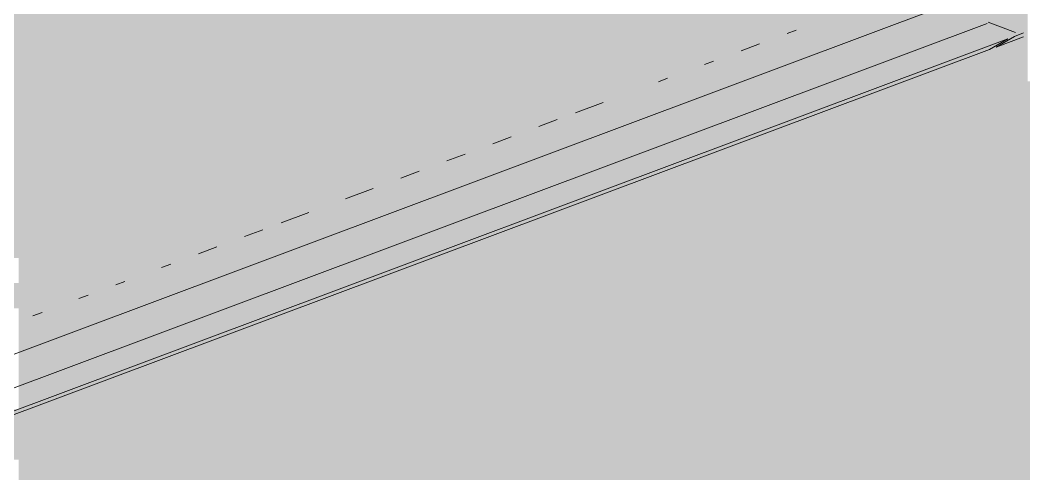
# Paper-space layout '03 3D Building and Roof' of a CAD drawing. Header units: millimetres. Extents: x 5 to 415, y 5 to 292.
# Drawn here: x 82.31 to 89.13, y 84.65 to 87.73 of the extents above; entities that cross this region are included whole.
import ezdxf

# ---------------------------------------------------------------- set-up
doc = ezdxf.new("R2010")
doc.units = ezdxf.units.MM
doc.layers.add('EXISTING', color=7, linetype='Continuous')
doc.layers.add('IMAGES', color=7, linetype='Continuous')

# ---------------------------------------------------------------- blocks, each defined once
blk = doc.blocks.new('SHEET_03')
at = {"layer": 'EXISTING', "color": 250, "lineweight": 9}
for p, q in [((81.0215, 84.9927), (88.5819, 87.8249)), ((88.8796, 87.708), (81.3192, 84.8758)), ((89.072, 87.6473), (88.8854, 87.7172)), ((87.5197, 87.6397), (87.5822, 87.6631)), ((89.0638, 87.6201), (89.1262, 87.6435)), ((81.4589, 84.7712), (89.0193, 87.6034)), ((87.2073, 87.5226), (87.3323, 87.5695)), ((89.0193, 87.6034), (88.8943, 87.5312)), ((88.9388, 87.5478), (89.0638, 87.6201)), ((88.9388, 87.5478), (89.1262, 87.618)), ((81.5214, 84.7692), (88.8943, 87.5312)), ((86.9574, 87.429), (87.0199, 87.4524)), ((86.645, 87.312), (86.7074, 87.3354)), ((86.0826, 87.1013), (86.2701, 87.1715)), ((85.8327, 87.0077), (85.9577, 87.0545)), ((85.5203, 86.8907), (85.6452, 86.9375)), ((85.2079, 86.7736), (85.3328, 86.8204)), ((84.8954, 86.6566), (85.0204, 86.7034)), ((84.5206, 86.5162), (84.708, 86.5864)), ((84.0832, 86.3523), (84.2706, 86.4225)), ((83.8332, 86.2587), (83.9582, 86.3055)), ((83.5208, 86.1417), (83.6458, 86.1885)), ((83.2709, 86.048), (83.3334, 86.0714)), ((82.9585, 85.931), (83.021, 85.9544)), ((82.7086, 85.8374), (82.771, 85.8608)), ((82.3961, 85.7203), (82.4586, 85.7438))]:
    blk.add_line(p, q, dxfattribs=at)
at = {"layer": 'IMAGES', "color": 7}
for points in [[(88.1265, 87.6571), (88.2978, 87.6571), (88.1265, 88), (88.2978, 88)], [(74.0747, 87.6571), (86.7556, 87.6571), (74.0747, 87.8286), (86.7556, 87.8286)], [(86.7556, 87.6571), (86.9269, 87.6571), (86.7556, 87.8286), (86.9269, 87.8286)], [(86.9269, 87.6571), (87.0983, 87.6571), (86.9269, 87.8286), (87.0983, 87.8286)], [(87.0983, 87.6571), (87.2696, 87.6571), (87.0983, 87.8286), (87.2696, 87.8286)], [(87.2696, 87.6571), (87.441, 87.6571), (87.2696, 87.8286), (87.441, 87.8286)], [(87.441, 87.6571), (87.6124, 87.6571), (87.441, 87.8286), (87.6124, 87.8286)], [(87.6124, 87.4857), (87.7837, 87.4857), (87.6124, 87.8286), (87.7837, 87.8286)], [(87.7837, 87.6571), (87.9551, 87.6571), (87.7837, 87.8286), (87.9551, 87.8286)], [(87.9551, 87.6571), (88.1265, 87.6571), (87.9551, 87.8286), (88.1265, 87.8286)], [(88.2978, 87.6571), (88.4692, 87.6571), (88.2978, 87.8286), (88.4692, 87.8286)], [(88.4692, 87.4857), (88.6405, 87.4857), (88.4692, 87.8286), (88.6405, 87.8286)], [(88.6405, 87.6571), (88.8119, 87.6571), (88.6405, 87.8286), (88.8119, 87.8286)], [(88.8119, 87.6571), (89.1546, 87.6571), (88.8119, 87.8286), (89.1546, 87.8286)], [(74.5888, 87.4857), (86.2415, 87.4857), (74.5888, 87.6571), (86.2415, 87.6571)], [(86.2415, 87.4857), (86.4128, 87.4857), (86.2415, 87.6571), (86.4128, 87.6571)], [(86.4128, 87.4857), (86.7556, 87.4857), (86.4128, 87.6571), (86.7556, 87.6571)], [(86.7556, 87.4857), (86.9269, 87.4857), (86.7556, 87.6571), (86.9269, 87.6571)], [(86.9269, 87.4857), (87.0983, 87.4857), (86.9269, 87.6571), (87.0983, 87.6571)], [(87.0983, 87.4857), (87.2696, 87.4857), (87.0983, 87.6571), (87.2696, 87.6571)], [(87.2696, 87.4857), (87.6124, 87.4857), (87.2696, 87.6571), (87.6124, 87.6571)], [(87.7837, 87.4857), (88.4692, 87.4857), (87.7837, 87.6571), (88.4692, 87.6571)], [(88.6405, 87.4857), (88.9833, 87.4857), (88.6405, 87.6571), (88.9833, 87.6571)], [(88.9833, 87.3143), (89.1546, 87.3143), (88.9833, 87.6571), (89.1546, 87.6571)], [(75.1029, 87.3143), (85.7274, 87.3143), (75.1029, 87.4857), (85.7274, 87.4857)], [(85.7274, 87.3143), (85.8987, 87.3143), (85.7274, 87.4857), (85.8987, 87.4857)], [(85.8987, 87.3143), (86.0701, 87.3143), (85.8987, 87.4857), (86.0701, 87.4857)], [(86.0701, 87.3143), (86.2415, 87.3143), (86.0701, 87.4857), (86.2415, 87.4857)], [(86.2415, 87.3143), (86.7556, 87.3143), (86.2415, 87.4857), (86.7556, 87.4857)], [(86.7556, 87.3143), (86.9269, 87.3143), (86.7556, 87.4857), (86.9269, 87.4857)], [(86.9269, 87.3143), (87.441, 87.3143), (86.9269, 87.4857), (87.441, 87.4857)], [(87.441, 87.3143), (87.7837, 87.3143), (87.441, 87.4857), (87.7837, 87.4857)], [(87.7837, 87.3143), (88.1265, 87.3143), (87.7837, 87.4857), (88.1265, 87.4857)], [(88.1265, 87.3143), (88.2978, 87.3143), (88.1265, 87.4857), (88.2978, 87.4857)], [(88.2978, 87.3143), (88.9833, 87.3143), (88.2978, 87.4857), (88.9833, 87.4857)], [(75.4456, 87.1429), (85.3846, 87.1429), (75.4456, 87.3143), (85.3846, 87.3143)], [(85.3846, 87.1429), (85.556, 87.1429), (85.3846, 87.3143), (85.556, 87.3143)], [(85.556, 87.1429), (85.7274, 87.1429), (85.556, 87.3143), (85.7274, 87.3143)], [(85.7274, 87.1429), (85.8987, 87.1429), (85.7274, 87.3143), (85.8987, 87.3143)], [(85.8987, 87.1429), (86.0701, 87.1429), (85.8987, 87.3143), (86.0701, 87.3143)], [(86.0701, 87.1429), (86.2415, 87.1429), (86.0701, 87.3143), (86.2415, 87.3143)], [(86.2415, 87.1429), (86.4128, 87.1429), (86.2415, 87.3143), (86.4128, 87.3143)], [(86.4128, 86.8), (86.7556, 86.8), (86.4128, 87.3143), (86.7556, 87.3143)], [(86.7556, 87.1429), (86.9269, 87.1429), (86.7556, 87.3143), (86.9269, 87.3143)], [(86.9269, 87.1429), (87.0983, 87.1429), (86.9269, 87.3143), (87.0983, 87.3143)], [(87.0983, 87.1429), (87.7837, 87.1429), (87.0983, 87.3143), (87.7837, 87.3143)], [(87.7837, 87.1429), (88.2978, 87.1429), (87.7837, 87.3143), (88.2978, 87.3143)], [(88.2978, 87.1429), (88.6405, 87.1429), (88.2978, 87.3143), (88.6405, 87.3143)], [(88.6405, 87.1429), (88.8119, 87.1429), (88.6405, 87.3143), (88.8119, 87.3143)], [(88.8119, 87.1429), (88.9833, 87.1429), (88.8119, 87.3143), (88.9833, 87.3143)], [(88.9833, 87.1429), (89.326, 87.1429), (88.9833, 87.3143), (89.326, 87.3143)], [(75.9597, 86.9714), (84.8706, 86.9714), (75.9597, 87.1429), (84.8706, 87.1429)], [(84.8706, 86.9714), (85.0419, 86.9714), (84.8706, 87.1429), (85.0419, 87.1429)], [(85.0419, 86.9714), (85.3846, 86.9714), (85.0419, 87.1429), (85.3846, 87.1429)], [(85.3846, 86.9714), (85.556, 86.9714), (85.3846, 87.1429), (85.556, 87.1429)], [(85.556, 86.9714), (85.7274, 86.9714), (85.556, 87.1429), (85.7274, 87.1429)], [(85.7274, 86.9714), (86.2415, 86.9714), (85.7274, 87.1429), (86.2415, 87.1429)], [(86.2415, 86.8), (86.4128, 86.8), (86.2415, 87.1429), (86.4128, 87.1429)], [(86.7556, 86.9714), (87.0983, 86.9714), (86.7556, 87.1429), (87.0983, 87.1429)], [(87.0983, 86.9714), (87.2696, 86.9714), (87.0983, 87.1429), (87.2696, 87.1429)], [(87.2696, 86.9714), (87.441, 86.9714), (87.2696, 87.1429), (87.441, 87.1429)], [(87.441, 86.9714), (87.7837, 86.9714), (87.441, 87.1429), (87.7837, 87.1429)], [(87.7837, 86.9714), (88.1265, 86.9714), (87.7837, 87.1429), (88.1265, 87.1429)], [(88.1265, 86.9714), (88.2978, 86.9714), (88.1265, 87.1429), (88.2978, 87.1429)], [(88.2978, 86.9714), (88.4692, 86.9714), (88.2978, 87.1429), (88.4692, 87.1429)], [(88.4692, 86.9714), (88.6405, 86.9714), (88.4692, 87.1429), (88.6405, 87.1429)], [(88.6405, 86.9714), (89.8401, 86.9714), (88.6405, 87.1429), (89.8401, 87.1429)], [(76.3024, 86.8), (84.6992, 86.8), (76.3024, 86.9714), (84.6992, 86.9714)], [(84.6992, 86.8), (84.8706, 86.8), (84.6992, 86.9714), (84.8706, 86.9714)], [(84.8706, 86.8), (85.0419, 86.8), (84.8706, 86.9714), (85.0419, 86.9714)], [(85.0419, 86.8), (85.2133, 86.8), (85.0419, 86.9714), (85.2133, 86.9714)], [(85.2133, 86.8), (86.2415, 86.8), (85.2133, 86.9714), (86.2415, 86.9714)], [(86.7556, 86.8), (86.9269, 86.8), (86.7556, 86.9714), (86.9269, 86.9714)], [(86.9269, 86.8), (87.441, 86.8), (86.9269, 86.9714), (87.441, 86.9714)], [(87.441, 86.8), (87.6124, 86.8), (87.441, 86.9714), (87.6124, 86.9714)], [(87.6124, 86.8), (87.7837, 86.8), (87.6124, 86.9714), (87.7837, 86.9714)], [(87.7837, 86.8), (90.1828, 86.8), (87.7837, 86.9714), (90.1828, 86.9714)], [(76.8165, 86.6286), (84.0137, 86.6286), (76.8165, 86.8), (84.0137, 86.8)], [(84.0137, 86.6286), (84.1851, 86.6286), (84.0137, 86.8), (84.1851, 86.8)], [(84.1851, 86.6286), (84.3565, 86.6286), (84.1851, 86.8), (84.3565, 86.8)], [(84.3565, 86.6286), (84.6992, 86.6286), (84.3565, 86.8), (84.6992, 86.8)], [(84.6992, 86.6286), (84.8706, 86.6286), (84.6992, 86.8), (84.8706, 86.8)], [(84.8706, 86.6286), (85.0419, 86.6286), (84.8706, 86.8), (85.0419, 86.8)], [(85.0419, 86.6286), (85.3846, 86.6286), (85.0419, 86.8), (85.3846, 86.8)], [(85.3846, 86.6286), (85.556, 86.6286), (85.3846, 86.8), (85.556, 86.8)], [(85.556, 86.6286), (85.7274, 86.6286), (85.556, 86.8), (85.7274, 86.8)], [(85.7274, 86.6286), (86.4128, 86.6286), (85.7274, 86.8), (86.4128, 86.8)], [(86.4128, 86.6286), (86.9269, 86.6286), (86.4128, 86.8), (86.9269, 86.8)], [(86.9269, 86.6286), (87.2696, 86.6286), (86.9269, 86.8), (87.2696, 86.8)], [(87.2696, 86.6286), (87.441, 86.6286), (87.2696, 86.8), (87.441, 86.8)], [(87.441, 86.6286), (90.6969, 86.6286), (87.441, 86.8), (90.6969, 86.8)], [(77.5019, 86.4571), (83.4997, 86.4571), (77.5019, 86.6286), (83.4997, 86.6286)], [(83.4997, 86.4571), (83.671, 86.4571), (83.4997, 86.6286), (83.671, 86.6286)], [(83.671, 86.4571), (84.1851, 86.4571), (83.671, 86.6286), (84.1851, 86.6286)], [(84.1851, 86.4571), (84.3565, 86.4571), (84.1851, 86.6286), (84.3565, 86.6286)], [(84.3565, 86.4571), (84.5278, 86.4571), (84.3565, 86.6286), (84.5278, 86.6286)], [(84.5278, 86.4571), (84.6992, 86.4571), (84.5278, 86.6286), (84.6992, 86.6286)], [(84.6992, 86.4571), (84.8706, 86.4571), (84.6992, 86.6286), (84.8706, 86.6286)], [(84.8706, 86.4571), (85.0419, 86.4571), (84.8706, 86.6286), (85.0419, 86.6286)], [(85.0419, 86.4571), (85.2133, 86.4571), (85.0419, 86.6286), (85.2133, 86.6286)], [(85.2133, 86.4571), (85.7274, 86.4571), (85.2133, 86.6286), (85.7274, 86.6286)], [(85.7274, 86.4571), (85.8987, 86.4571), (85.7274, 86.6286), (85.8987, 86.6286)], [(85.8987, 86.4571), (86.0701, 86.4571), (85.8987, 86.6286), (86.0701, 86.6286)], [(86.0701, 86.4571), (86.4128, 86.4571), (86.0701, 86.6286), (86.4128, 86.6286)], [(86.4128, 86.4571), (86.7556, 86.4571), (86.4128, 86.6286), (86.7556, 86.6286)], [(86.7556, 86.4571), (86.9269, 86.4571), (86.7556, 86.6286), (86.9269, 86.6286)], [(86.9269, 86.4571), (87.0983, 86.4571), (86.9269, 86.6286), (87.0983, 86.6286)], [(87.0983, 86.4571), (87.2696, 86.4571), (87.0983, 86.6286), (87.2696, 86.6286)], [(87.2696, 86.4571), (91.211, 86.4571), (87.2696, 86.6286), (91.211, 86.6286)], [(77.6733, 86.2857), (83.1569, 86.2857), (77.6733, 86.4571), (83.1569, 86.4571)], [(83.1569, 86.2857), (83.3283, 86.2857), (83.1569, 86.4571), (83.3283, 86.4571)], [(83.3283, 86.2857), (83.4997, 86.2857), (83.3283, 86.4571), (83.4997, 86.4571)], [(83.4997, 86.2857), (83.671, 86.2857), (83.4997, 86.4571), (83.671, 86.4571)], [(83.671, 86.2857), (83.8424, 86.2857), (83.671, 86.4571), (83.8424, 86.4571)], [(83.8424, 86.2857), (84.0137, 86.2857), (83.8424, 86.4571), (84.0137, 86.4571)], [(84.0137, 86.2857), (84.3565, 86.2857), (84.0137, 86.4571), (84.3565, 86.4571)], [(84.3565, 86.2857), (84.5278, 86.2857), (84.3565, 86.4571), (84.5278, 86.4571)], [(84.5278, 86.2857), (85.2133, 86.2857), (84.5278, 86.4571), (85.2133, 86.4571)], [(85.2133, 86.2857), (85.3846, 86.2857), (85.2133, 86.4571), (85.3846, 86.4571)], [(85.3846, 86.2857), (85.7274, 86.2857), (85.3846, 86.4571), (85.7274, 86.4571)], [(85.7274, 86.2857), (85.8987, 86.2857), (85.7274, 86.4571), (85.8987, 86.4571)], [(85.8987, 86.2857), (86.0701, 86.2857), (85.8987, 86.4571), (86.0701, 86.4571)], [(86.0701, 86.2857), (86.4128, 86.2857), (86.0701, 86.4571), (86.4128, 86.4571)], [(86.4128, 86.2857), (91.7251, 86.2857), (86.4128, 86.4571), (91.7251, 86.4571)], [(78.3588, 86.1143), (82.4715, 86.1143), (78.3588, 86.2857), (82.4715, 86.2857)], [(82.4715, 86.1143), (82.6428, 86.1143), (82.4715, 86.2857), (82.6428, 86.2857)], [(82.6428, 86.1143), (82.8142, 86.1143), (82.6428, 86.2857), (82.8142, 86.2857)], [(82.8142, 86.1143), (83.1569, 86.1143), (82.8142, 86.2857), (83.1569, 86.2857)], [(83.1569, 86.1143), (83.3283, 86.1143), (83.1569, 86.2857), (83.3283, 86.2857)], [(83.3283, 86.1143), (83.4997, 86.1143), (83.3283, 86.2857), (83.4997, 86.2857)], [(83.4997, 86.1143), (83.671, 86.1143), (83.4997, 86.2857), (83.671, 86.2857)], [(83.671, 86.1143), (83.8424, 86.1143), (83.671, 86.2857), (83.8424, 86.2857)], [(83.8424, 86.1143), (84.0137, 86.1143), (83.8424, 86.2857), (84.0137, 86.2857)], [(84.0137, 86.1143), (84.5278, 86.1143), (84.0137, 86.2857), (84.5278, 86.2857)], [(84.5278, 86.1143), (85.3846, 86.1143), (84.5278, 86.2857), (85.3846, 86.2857)], [(85.3846, 86.1143), (85.8987, 86.1143), (85.3846, 86.2857), (85.8987, 86.2857)], [(85.8987, 86.1143), (86.0701, 86.1143), (85.8987, 86.2857), (86.0701, 86.2857)], [(86.0701, 86.1143), (86.2415, 86.1143), (86.0701, 86.2857), (86.2415, 86.2857)], [(86.2415, 86.1143), (86.4128, 86.1143), (86.2415, 86.2857), (86.4128, 86.2857)], [(86.4128, 86.1143), (92.0678, 86.1143), (86.4128, 86.2857), (92.0678, 86.2857)], [(82.3001, 85.9429), (82.4715, 85.9429), (82.3001, 86.1143), (82.4715, 86.1143)], [(82.4715, 85.9429), (82.6428, 85.9429), (82.4715, 86.1143), (82.6428, 86.1143)], [(82.6428, 85.9429), (82.9856, 85.9429), (82.6428, 86.1143), (82.9856, 86.1143)], [(82.9856, 85.9429), (83.1569, 85.9429), (82.9856, 86.1143), (83.1569, 86.1143)], [(83.1569, 85.9429), (83.671, 85.9429), (83.1569, 86.1143), (83.671, 86.1143)], [(83.671, 85.9429), (84.3565, 85.9429), (83.671, 86.1143), (84.3565, 86.1143)], [(84.3565, 85.9429), (84.8706, 85.9429), (84.3565, 86.1143), (84.8706, 86.1143)], [(84.8706, 85.9429), (85.0419, 85.9429), (84.8706, 86.1143), (85.0419, 86.1143)], [(85.0419, 85.9429), (85.2133, 85.9429), (85.0419, 86.1143), (85.2133, 86.1143)], [(85.2133, 85.9429), (85.3846, 85.9429), (85.2133, 86.1143), (85.3846, 86.1143)], [(85.3846, 85.9429), (85.556, 85.9429), (85.3846, 86.1143), (85.556, 86.1143)], [(85.556, 85.9429), (85.7274, 85.9429), (85.556, 86.1143), (85.7274, 86.1143)], [(85.7274, 85.9429), (92.5819, 85.9429), (85.7274, 86.1143), (92.5819, 86.1143)], [(82.1287, 85.7714), (82.4715, 85.7714), (82.1287, 85.9429), (82.4715, 85.9429)], [(82.4715, 85.7714), (82.6428, 85.7714), (82.4715, 85.9429), (82.6428, 85.9429)], [(82.6428, 85.7714), (82.8142, 85.7714), (82.6428, 85.9429), (82.8142, 85.9429)], [(82.8142, 85.7714), (83.1569, 85.7714), (82.8142, 85.9429), (83.1569, 85.9429)], [(83.1569, 85.7714), (83.3283, 85.7714), (83.1569, 85.9429), (83.3283, 85.9429)], [(83.3283, 85.7714), (83.4997, 85.7714), (83.3283, 85.9429), (83.4997, 85.9429)], [(83.4997, 85.7714), (83.8424, 85.7714), (83.4997, 85.9429), (83.8424, 85.9429)], [(83.8424, 85.6), (84.0137, 85.6), (83.8424, 85.9429), (84.0137, 85.9429)], [(84.0137, 85.7714), (84.6992, 85.7714), (84.0137, 85.9429), (84.6992, 85.9429)], [(84.6992, 85.7714), (85.0419, 85.7714), (84.6992, 85.9429), (85.0419, 85.9429)], [(85.0419, 85.7714), (85.2133, 85.7714), (85.0419, 85.9429), (85.2133, 85.9429)], [(85.2133, 85.7714), (92.7533, 85.7714), (85.2133, 85.9429), (92.7533, 85.9429)], [(82.3001, 85.4286), (82.4715, 85.4286), (82.3001, 85.7714), (82.4715, 85.7714)], [(82.4715, 85.4286), (82.6428, 85.4286), (82.4715, 85.7714), (82.6428, 85.7714)], [(82.6428, 85.6), (82.8142, 85.6), (82.6428, 85.7714), (82.8142, 85.7714)], [(82.8142, 85.6), (83.671, 85.6), (82.8142, 85.7714), (83.671, 85.7714)], [(83.671, 85.6), (83.8424, 85.6), (83.671, 85.7714), (83.8424, 85.7714)], [(84.0137, 85.4286), (84.1851, 85.4286), (84.0137, 85.7714), (84.1851, 85.7714)], [(84.1851, 85.6), (84.3565, 85.6), (84.1851, 85.7714), (84.3565, 85.7714)], [(84.3565, 85.6), (84.5278, 85.6), (84.3565, 85.7714), (84.5278, 85.7714)], [(84.5278, 85.6), (84.6992, 85.6), (84.5278, 85.7714), (84.6992, 85.7714)], [(84.6992, 85.6), (92.2392, 85.6), (84.6992, 85.7714), (92.2392, 85.7714)], [(82.6428, 85.4286), (82.9856, 85.4286), (82.6428, 85.6), (82.9856, 85.6)], [(82.9856, 85.4286), (83.4997, 85.4286), (82.9856, 85.6), (83.4997, 85.6)], [(83.4997, 85.4286), (83.671, 85.4286), (83.4997, 85.6), (83.671, 85.6)], [(83.671, 85.4286), (83.8424, 85.4286), (83.671, 85.6), (83.8424, 85.6)], [(83.8424, 85.4286), (84.0137, 85.4286), (83.8424, 85.6), (84.0137, 85.6)], [(84.1851, 85.4286), (84.3565, 85.4286), (84.1851, 85.6), (84.3565, 85.6)], [(84.3565, 85.4286), (92.0678, 85.4286), (84.3565, 85.6), (92.0678, 85.6)], [(82.3001, 85.2571), (82.6428, 85.2571), (82.3001, 85.4286), (82.6428, 85.4286)], [(82.6428, 85.2571), (83.1569, 85.2571), (82.6428, 85.4286), (83.1569, 85.4286)], [(83.1569, 85.2571), (83.4997, 85.2571), (83.1569, 85.4286), (83.4997, 85.4286)], [(83.4997, 85.2571), (83.671, 85.2571), (83.4997, 85.4286), (83.671, 85.4286)], [(83.671, 85.2571), (84.0137, 85.2571), (83.671, 85.4286), (84.0137, 85.4286)], [(84.0137, 85.2571), (91.5537, 85.2571), (84.0137, 85.4286), (91.5537, 85.4286)], [(82.3001, 85.0857), (82.6428, 85.0857), (82.3001, 85.2571), (82.6428, 85.2571)], [(82.6428, 85.0857), (82.8142, 85.0857), (82.6428, 85.2571), (82.8142, 85.2571)], [(82.8142, 85.0857), (82.9856, 85.0857), (82.8142, 85.2571), (82.9856, 85.2571)], [(82.9856, 85.0857), (83.1569, 85.0857), (82.9856, 85.2571), (83.1569, 85.2571)], [(83.1569, 85.0857), (83.3283, 85.0857), (83.1569, 85.2571), (83.3283, 85.2571)], [(83.3283, 85.0857), (83.4997, 85.0857), (83.3283, 85.2571), (83.4997, 85.2571)], [(83.4997, 85.0857), (91.0396, 85.0857), (83.4997, 85.2571), (91.0396, 85.2571)], [(81.9574, 84.9143), (82.8142, 84.9143), (81.9574, 85.0857), (82.8142, 85.0857)], [(82.8142, 84.9143), (82.9856, 84.9143), (82.8142, 85.0857), (82.9856, 85.0857)], [(82.9856, 84.9143), (90.5255, 84.9143), (82.9856, 85.0857), (90.5255, 85.0857)], [(82.1287, 84.7429), (82.4715, 84.7429), (82.1287, 84.9143), (82.4715, 84.9143)], [(82.4715, 84.7429), (82.6428, 84.7429), (82.4715, 84.9143), (82.6428, 84.9143)], [(82.6428, 84.7429), (90.0115, 84.7429), (82.6428, 84.9143), (90.0115, 84.9143)], [(82.3001, 84.5714), (89.6687, 84.5714), (82.3001, 84.7429), (89.6687, 84.7429)]]:
    blk.add_solid(points, dxfattribs=at)

psp = doc.layouts.new('03 3D Building and Roof')

# ---------------------------------------------------------------- block references
psp.add_blockref('SHEET_03', (0, 0))

doc.saveas('drawing.dxf')
